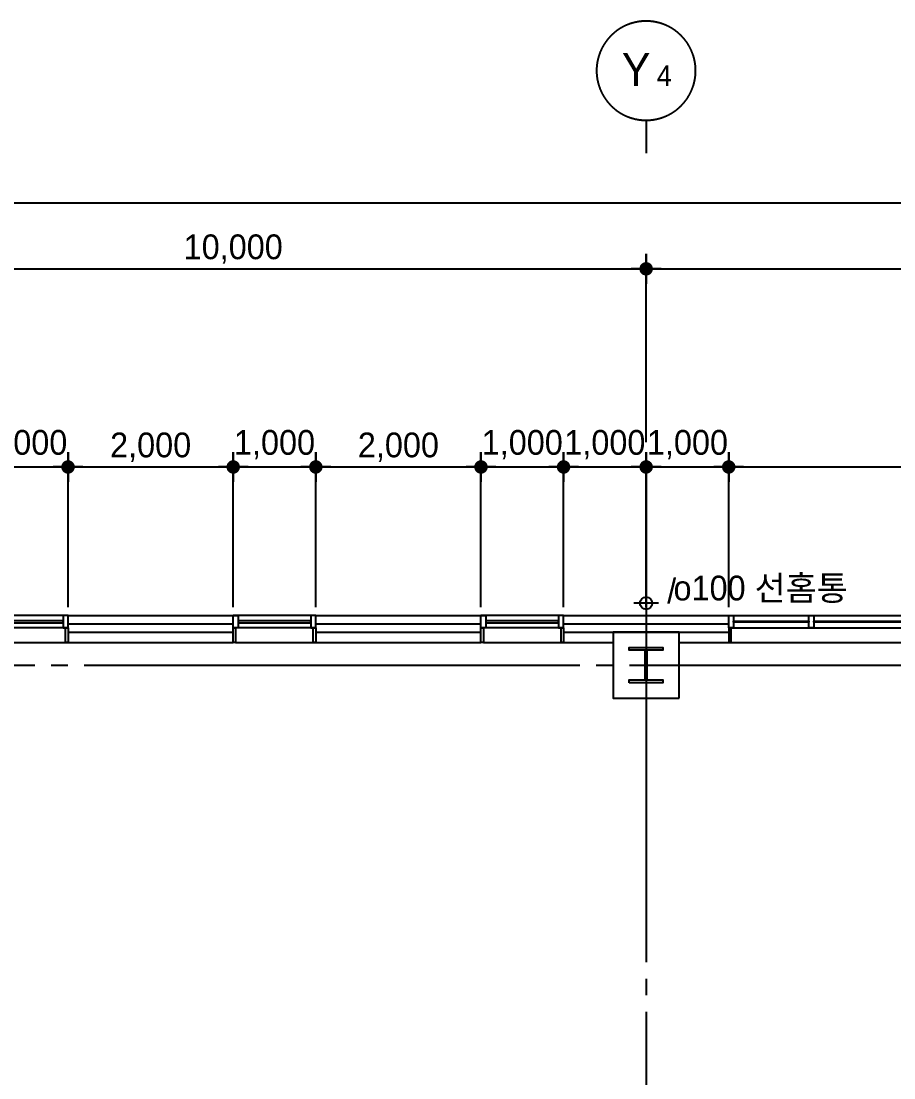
# Model space of a CAD drawing. Extents: x 14074245 to 14153635, y -1806033 to -1750552.
# Drawn here: x 14101972 to 14112540, y -1765129 to -1752329 of the extents above; entities that cross this region are included whole.
import ezdxf
from ezdxf.enums import TextEntityAlignment as Align

# ---------------------------------------------------------------- set-up
doc = ezdxf.new("R2010")
doc.units = 0
doc.header["$LTSCALE"] = 100
doc.header["$MEASUREMENT"] = 0
doc.header["$PDSIZE"] = -10
doc.linetypes.add('CEN', pattern=[66, 60, -2, 2, -2])
doc.layers.get('0').update_dxf_attribs({"linetype": 'CONTINUOUS'})
doc.layers.get('Defpoints').update_dxf_attribs({"linetype": 'CONTINUOUS'})
for name, color, linetype in [('0-내벽고정식', 7, 'CONTINUOUS'), ('AXIS', 7, 'CEN'), ('CEN', 1, 'CEN'), ('COL', 2, 'CONTINUOUS'), ('col2', 3, 'CONTINUOUS'), ('DIM', 7, 'CONTINUOUS'), ('TEXT1', 7, 'CONTINUOUS'), ('WALL-UNKNOWN', 3, 'CONTINUOUS'), ('WID', 4, 'CONTINUOUS'), ('WINE', 8, 'CONTINUOUS'), ('우수드레인', 8, 'CONTINUOUS')]:
    doc.layers.add(name, color=color, linetype=linetype)
doc.styles.add('HY울를도M', font='HYWULM.TTF')
doc.styles.add('굴림', font='H2HDRM.TTF')
doc.styles.add('돋음', font='Dotum.ttf', dxfattribs={"height": 3})
doc.dimstyles.new('DIM100', dxfattribs={"dimtxt": 300, "dimasz": 120, "dimexe": 1, "dimexo": 100, "dimgap": 60, "dimtad": 1, "dimdec": 4, "dimzin": 0, "dimdsep": 46, "dimlunit": 6, "dimtxsty": '굴림', "dimblk": 'DOTT', "dimcen": 0.09, "dimadec": 0, "dimazin": 0, "dimtfac": 1, "dimtdec": 4, "dimtofl": 0, "dimtmove": 2, "dimatfit": 2, "dimldrblk": 'DOTT', "dimfxl": 1, "dimtolj": 1, "dimtzin": 0, "dimarcsym": 0})
doc.dimstyles.new('DIM50', dxfattribs={"dimscale": 50, "dimtxt": 3, "dimasz": 1.2, "dimexe": 1, "dimexo": 1, "dimgap": 0.6, "dimtad": 1, "dimdec": 4, "dimzin": 0, "dimdsep": 46, "dimlunit": 6, "dimtxsty": '굴림', "dimblk": 'DOTT', "dimcen": 0.09, "dimadec": 0, "dimazin": 0, "dimtfac": 1, "dimtdec": 4, "dimtofl": 0, "dimtmove": 2, "dimatfit": 2, "dimldrblk": 'DOTT', "dimfxl": 1, "dimtolj": 1, "dimtzin": 0, "dimarcsym": 0})

# ---------------------------------------------------------------- blocks, each defined once
blk = doc.blocks.new('DOTT')
for p, q in [((0, 1.5), (0, -1.5)), ((-1.5, 0), (1.5, 0))]:
    blk.add_line(p, q)
at = {"color": 6, "const_width": 0.68}
blk.add_lwpolyline([(-0.34, 0, 1), (0.34, 0, 1)], format="xyb", close=True, dxfattribs=at)
blk = doc.blocks.new('*D22')
at = {"layer": 'Defpoints', "color": 0, "lineweight": -3}
for p in [(14149540, -1754529), (14089540, -1757729), (14149540, -1757729)]:
    blk.add_point(p, dxfattribs=at)
at = {"layer": 'DIM', "color": 7, "lineweight": -2}
for p, q in [((14089540, -1757429), (14089540, -1754429)), ((14149540, -1757429), (14149540, -1754429)), ((14089660, -1754529), (14149420, -1754529))]:
    blk.add_line(p, q, dxfattribs=at)
at = {"layer": 'DIM', "color": 7, "lineweight": -2, "xscale": 120, "yscale": 120, "zscale": 120, "rotation": 180}
blk.add_blockref('DOTT', (14089540, -1754529), dxfattribs=at)
at = {"layer": 'DIM', "color": 7, "lineweight": -2, "xscale": 120, "yscale": 120, "zscale": 120}
blk.add_blockref('DOTT', (14149540, -1754529), dxfattribs=at)
at = {"layer": 'DIM', "color": 3, "insert": (14119540, -1754290), "char_height": 300, "attachment_point": 5, "style": '굴림'}
blk.add_mtext('\\A1;60,000', dxfattribs=at)
blk = doc.blocks.new('*D24')
at = {"layer": 'Defpoints', "color": 0, "lineweight": -3}
for p in [(14109540, -1755329), (14099540, -1757729), (14109540, -1757729)]:
    blk.add_point(p, dxfattribs=at)
at = {"layer": 'DIM', "color": 7, "lineweight": -2}
for p, q in [((14099540, -1757429), (14099540, -1755229)), ((14109540, -1757429), (14109540, -1755229)), ((14099660, -1755329), (14109420, -1755329))]:
    blk.add_line(p, q, dxfattribs=at)
at = {"layer": 'DIM', "color": 7, "lineweight": -2, "xscale": 120, "yscale": 120, "zscale": 120, "rotation": 180}
blk.add_blockref('DOTT', (14099540, -1755329), dxfattribs=at)
at = {"layer": 'DIM', "color": 7, "lineweight": -2, "xscale": 120, "yscale": 120, "zscale": 120}
blk.add_blockref('DOTT', (14109540, -1755329), dxfattribs=at)
at = {"layer": 'DIM', "color": 3, "insert": (14104540, -1755090), "char_height": 300, "attachment_point": 5, "style": '굴림'}
blk.add_mtext('\\A1;10,000', dxfattribs=at)
blk = doc.blocks.new('*D25')
at = {"layer": 'Defpoints', "color": 0, "lineweight": -3}
for p in [(14119540, -1755329), (14109540, -1757729), (14119540, -1757729)]:
    blk.add_point(p, dxfattribs=at)
at = {"layer": 'DIM', "color": 7, "lineweight": -2}
for p, q in [((14109540, -1757429), (14109540, -1755229)), ((14119540, -1757429), (14119540, -1755229)), ((14109660, -1755329), (14119420, -1755329))]:
    blk.add_line(p, q, dxfattribs=at)
at = {"layer": 'DIM', "color": 7, "lineweight": -2, "xscale": 120, "yscale": 120, "zscale": 120, "rotation": 180}
blk.add_blockref('DOTT', (14109540, -1755329), dxfattribs=at)
at = {"layer": 'DIM', "color": 7, "lineweight": -2, "xscale": 120, "yscale": 120, "zscale": 120}
blk.add_blockref('DOTT', (14119540, -1755329), dxfattribs=at)
at = {"layer": 'DIM', "color": 3, "insert": (14114540, -1755090), "char_height": 300, "attachment_point": 5, "style": '굴림'}
blk.add_mtext('\\A1;10,000', dxfattribs=at)
blk = doc.blocks.new('aw-1000-325')
at = {"layer": 'WID', "color": 8}
for p, q in [((970, 325), (0, 325)), ((0, 150), (1000, 150)), ((0, 0), (1000, 0))]:
    blk.add_line(p, q, dxfattribs=at)
at = {"layer": 'WID'}
for points in [[(0, 325), (30, 325), (30, 150), (0, 150)], [(970, 325), (1000, 325), (1000, 150), (970, 150)], [(60, 150), (0, 150), (0, 0), (60, 0)], [(940, 150), (1000, 150), (1000, 0), (940, 0)], [(60, 63), (940, 63), (940, 87), (60, 87)]]:
    blk.add_lwpolyline(points, close=True, dxfattribs=at)
blk = doc.blocks.new('aw-8000-325')
at = {"layer": 'WID'}
for points in [[(0, 0), (60, 0), (60, -150), (0, -150)], [(970, 0), (1030, 0), (1030, -150), (970, -150)], [(2970, 0), (3030, 0), (3030, -150), (2970, -150)], [(4970, 0), (5030, 0), (5030, -150), (4970, -150)], [(6970, 0), (7030, 0), (7030, -150), (6970, -150)], [(7940, 0), (8000, 0), (8000, -150), (7940, -150)], [(970, -69), (970, -81), (60, -81), (60, -69)], [(2970, -69), (2970, -81), (1030, -81), (1030, -69)], [(4970, -69), (4970, -81), (3030, -81), (3030, -69)], [(6970, -69), (6970, -81), (5030, -81), (5030, -69)], [(7030, -69), (7030, -81), (7940, -81), (7940, -69)], [(0, -325), (30, -325), (30, -150), (0, -150)], [(7970, -325), (8000, -325), (8000, -150), (7970, -150)]]:
    blk.add_lwpolyline(points, close=True, dxfattribs=at)
at = {"layer": 'WINE'}
for p, q in [((0, 0), (8000, 0)), ((0, -150), (8000, -150)), ((0, -325), (8000, -325))]:
    blk.add_line(p, q, dxfattribs=at)
blk = doc.blocks.new('*D53')
at = {"layer": 'Defpoints', "color": 0, "lineweight": -3, "ltscale": 3}
for p in [(14118540, -1757729), (14110540, -1759529), (14118540, -1759529)]:
    blk.add_point(p, dxfattribs=at)
at = {"layer": 'DIM', "color": 7, "lineweight": -2, "ltscale": 3}
for p, q in [((14110540, -1759429), (14110540, -1757728)), ((14110660, -1757729), (14118420, -1757729)), ((14118540, -1759429), (14118540, -1757728))]:
    blk.add_line(p, q, dxfattribs=at)
at = {"layer": 'DIM', "color": 7, "lineweight": -2, "ltscale": 3, "xscale": 120, "yscale": 120, "zscale": 120, "rotation": 180}
blk.add_blockref('DOTT', (14110540, -1757729), dxfattribs=at)
at = {"layer": 'DIM', "color": 7, "lineweight": -2, "ltscale": 3, "xscale": 120, "yscale": 120, "zscale": 120}
blk.add_blockref('DOTT', (14118540, -1757729), dxfattribs=at)
at = {"layer": 'DIM', "color": 3, "ltscale": 3, "insert": (14114540, -1757490), "char_height": 300, "attachment_point": 5, "style": '굴림'}
blk.add_mtext('\\A1;8,000', dxfattribs=at)
blk = doc.blocks.new('*D54')
at = {"layer": 'Defpoints', "color": 0, "lineweight": -3, "ltscale": 3}
for p in [(14110540, -1757729), (14109540, -1759529), (14110540, -1759529)]:
    blk.add_point(p, dxfattribs=at)
at = {"layer": 'DIM', "color": 7, "lineweight": -2, "ltscale": 3}
for p, q in [((14109540, -1759429), (14109540, -1757728)), ((14109660, -1757729), (14110420, -1757729)), ((14110540, -1759429), (14110540, -1757728))]:
    blk.add_line(p, q, dxfattribs=at)
at = {"layer": 'DIM', "color": 7, "lineweight": -2, "ltscale": 3, "xscale": 120, "yscale": 120, "zscale": 120, "rotation": 180}
blk.add_blockref('DOTT', (14109540, -1757729), dxfattribs=at)
at = {"layer": 'DIM', "color": 7, "lineweight": -2, "ltscale": 3, "xscale": 120, "yscale": 120, "zscale": 120}
blk.add_blockref('DOTT', (14110540, -1757729), dxfattribs=at)
at = {"layer": 'DIM', "color": 3, "ltscale": 3, "insert": (14110040, -1757459), "char_height": 300, "attachment_point": 5, "style": '굴림'}
blk.add_mtext('\\A1;1,000', dxfattribs=at)
blk = doc.blocks.new('*D81')
at = {"layer": 'Defpoints', "color": 0, "lineweight": -3, "ltscale": 3}
for p in [(14102540, -1757729), (14101540, -1759529), (14102540, -1759529)]:
    blk.add_point(p, dxfattribs=at)
at = {"layer": 'DIM', "color": 7, "lineweight": -2, "ltscale": 3}
for p, q in [((14101540, -1759429), (14101540, -1757728)), ((14101660, -1757729), (14102420, -1757729)), ((14102540, -1759429), (14102540, -1757728))]:
    blk.add_line(p, q, dxfattribs=at)
at = {"layer": 'DIM', "color": 7, "lineweight": -2, "ltscale": 3, "xscale": 120, "yscale": 120, "zscale": 120, "rotation": 180}
blk.add_blockref('DOTT', (14101540, -1757729), dxfattribs=at)
at = {"layer": 'DIM', "color": 7, "lineweight": -2, "ltscale": 3, "xscale": 120, "yscale": 120, "zscale": 120}
blk.add_blockref('DOTT', (14102540, -1757729), dxfattribs=at)
at = {"layer": 'DIM', "color": 3, "ltscale": 3, "insert": (14102040, -1757459), "char_height": 300, "attachment_point": 5, "style": '굴림'}
blk.add_mtext('\\A1;1,000', dxfattribs=at)
blk = doc.blocks.new('*D82')
at = {"layer": 'Defpoints', "color": 0, "lineweight": -3, "ltscale": 3}
for p in [(14105540, -1757729), (14104540, -1759529), (14105540, -1759529)]:
    blk.add_point(p, dxfattribs=at)
at = {"layer": 'DIM', "color": 7, "lineweight": -2, "ltscale": 3}
for p, q in [((14104540, -1759429), (14104540, -1757728)), ((14104660, -1757729), (14105420, -1757729)), ((14105540, -1759429), (14105540, -1757728))]:
    blk.add_line(p, q, dxfattribs=at)
at = {"layer": 'DIM', "color": 7, "lineweight": -2, "ltscale": 3, "xscale": 120, "yscale": 120, "zscale": 120, "rotation": 180}
blk.add_blockref('DOTT', (14104540, -1757729), dxfattribs=at)
at = {"layer": 'DIM', "color": 7, "lineweight": -2, "ltscale": 3, "xscale": 120, "yscale": 120, "zscale": 120}
blk.add_blockref('DOTT', (14105540, -1757729), dxfattribs=at)
at = {"layer": 'DIM', "color": 3, "ltscale": 3, "insert": (14105040, -1757459), "char_height": 300, "attachment_point": 5, "style": '굴림'}
blk.add_mtext('\\A1;1,000', dxfattribs=at)
blk = doc.blocks.new('*D83')
at = {"layer": 'Defpoints', "color": 0, "lineweight": -3, "ltscale": 3}
for p in [(14107540, -1757729), (14105540, -1759529), (14107540, -1759529)]:
    blk.add_point(p, dxfattribs=at)
at = {"layer": 'DIM', "color": 7, "lineweight": -2, "ltscale": 3}
for p, q in [((14105540, -1759429), (14105540, -1757728)), ((14105660, -1757729), (14107420, -1757729)), ((14107540, -1759429), (14107540, -1757728))]:
    blk.add_line(p, q, dxfattribs=at)
at = {"layer": 'DIM', "color": 7, "lineweight": -2, "ltscale": 3, "xscale": 120, "yscale": 120, "zscale": 120, "rotation": 180}
blk.add_blockref('DOTT', (14105540, -1757729), dxfattribs=at)
at = {"layer": 'DIM', "color": 7, "lineweight": -2, "ltscale": 3, "xscale": 120, "yscale": 120, "zscale": 120}
blk.add_blockref('DOTT', (14107540, -1757729), dxfattribs=at)
at = {"layer": 'DIM', "color": 3, "ltscale": 3, "insert": (14106540, -1757490), "char_height": 300, "attachment_point": 5, "style": '굴림'}
blk.add_mtext('\\A1;2,000', dxfattribs=at)
blk = doc.blocks.new('*D84')
at = {"layer": 'Defpoints', "color": 0, "lineweight": -3, "ltscale": 3}
for p in [(14104540, -1757729), (14102540, -1759529), (14104540, -1759529)]:
    blk.add_point(p, dxfattribs=at)
at = {"layer": 'DIM', "color": 7, "lineweight": -2, "ltscale": 3}
for p, q in [((14102540, -1759429), (14102540, -1757728)), ((14102660, -1757729), (14104420, -1757729)), ((14104540, -1759429), (14104540, -1757728))]:
    blk.add_line(p, q, dxfattribs=at)
at = {"layer": 'DIM', "color": 7, "lineweight": -2, "ltscale": 3, "xscale": 120, "yscale": 120, "zscale": 120, "rotation": 180}
blk.add_blockref('DOTT', (14102540, -1757729), dxfattribs=at)
at = {"layer": 'DIM', "color": 7, "lineweight": -2, "ltscale": 3, "xscale": 120, "yscale": 120, "zscale": 120}
blk.add_blockref('DOTT', (14104540, -1757729), dxfattribs=at)
at = {"layer": 'DIM', "color": 3, "ltscale": 3, "insert": (14103540, -1757490), "char_height": 300, "attachment_point": 5, "style": '굴림'}
blk.add_mtext('\\A1;2,000', dxfattribs=at)
blk = doc.blocks.new('*D85')
at = {"layer": 'Defpoints', "color": 0, "lineweight": -3, "ltscale": 3}
for p in [(14108540, -1757729), (14107540, -1759529), (14108540, -1759529)]:
    blk.add_point(p, dxfattribs=at)
at = {"layer": 'DIM', "color": 7, "lineweight": -2, "ltscale": 3}
for p, q in [((14107540, -1759429), (14107540, -1757728)), ((14107660, -1757729), (14108420, -1757729)), ((14108540, -1759429), (14108540, -1757728))]:
    blk.add_line(p, q, dxfattribs=at)
at = {"layer": 'DIM', "color": 7, "lineweight": -2, "ltscale": 3, "xscale": 120, "yscale": 120, "zscale": 120, "rotation": 180}
blk.add_blockref('DOTT', (14107540, -1757729), dxfattribs=at)
at = {"layer": 'DIM', "color": 7, "lineweight": -2, "ltscale": 3, "xscale": 120, "yscale": 120, "zscale": 120}
blk.add_blockref('DOTT', (14108540, -1757729), dxfattribs=at)
at = {"layer": 'DIM', "color": 3, "ltscale": 3, "insert": (14108040, -1757459), "char_height": 300, "attachment_point": 5, "style": '굴림'}
blk.add_mtext('\\A1;1,000', dxfattribs=at)
blk = doc.blocks.new('*D87')
at = {"layer": 'Defpoints', "color": 0, "lineweight": -3, "ltscale": 3}
for p in [(14109540, -1757729), (14108540, -1759529), (14109540, -1759529)]:
    blk.add_point(p, dxfattribs=at)
at = {"layer": 'DIM', "color": 7, "lineweight": -2, "ltscale": 3}
for p, q in [((14108540, -1759429), (14108540, -1757728)), ((14108660, -1757729), (14109420, -1757729)), ((14109540, -1759429), (14109540, -1757728))]:
    blk.add_line(p, q, dxfattribs=at)
at = {"layer": 'DIM', "color": 7, "lineweight": -2, "ltscale": 3, "xscale": 120, "yscale": 120, "zscale": 120, "rotation": 180}
blk.add_blockref('DOTT', (14108540, -1757729), dxfattribs=at)
at = {"layer": 'DIM', "color": 7, "lineweight": -2, "ltscale": 3, "xscale": 120, "yscale": 120, "zscale": 120}
blk.add_blockref('DOTT', (14109540, -1757729), dxfattribs=at)
at = {"layer": 'DIM', "color": 3, "ltscale": 3, "insert": (14109040, -1757459), "char_height": 300, "attachment_point": 5, "style": '굴림'}
blk.add_mtext('\\A1;1,000', dxfattribs=at)
blk = doc.blocks.new('BOMBOM_S')
at = {"color": 7}
blk.add_line((0, 0.4), (0, 0), dxfattribs=at)
blk.add_lwpolyline([(-0.6, 1, 1), (0.6, 1, 1), (-0.6, 1, 1)], format="xyb", dxfattribs=at)
at = {"color": 1, "style": '돋음'}
for tag, p, height in [('X', (-0.295, 0.816), 0.4), ('N', (0.129, 0.816), 0.25)]:
    blk.add_attdef(tag, p, '', height=height, dxfattribs=at)

msp = doc.modelspace()

# ---------------------------------------------------------------- linework, layer by layer
at = {"layer": '0-내벽고정식'}
for p, q in [((14102539.53432, -1759853.57588), (14104539.53432, -1759853.57588)), ((14105539.53432, -1759853.57588), (14107539.53432, -1759853.57588)), ((14108539.53432, -1759853.57588), (14109139.53432, -1759853.57588)), ((14109939.53432, -1759853.57588), (14110539.53432, -1759853.57588))]:
    msp.add_line(p, q, dxfattribs=at)
at = {"layer": 'CEN', "linetype": 'CEN'}
for p, q in [((14109539.53432, -1757728.57588), (14109539.53432, -1797628.57588)), ((14076336.53432, -1760128.57588), (14151139.53432, -1760128.57588))]:
    msp.add_line(p, q, dxfattribs=at)
at = {"layer": 'COL'}
msp.add_lwpolyline([(14109939.53432, -1760528.57588), (14109939.53432, -1759728.57588), (14109139.53432, -1759728.57588), (14109139.53432, -1760528.57588)], close=True, dxfattribs=at)
at = {"layer": 'col2'}
msp.add_lwpolyline([(14109336.03432, -1760342.57588), (14109336.03432, -1760307.57588), (14109529.53432, -1760307.57588), (14109529.53432, -1759949.57588), (14109336.03432, -1759949.57588), (14109336.03432, -1759914.57588), (14109743.03432, -1759914.57588), (14109743.03432, -1759949.57588), (14109549.53432, -1759949.57588), (14109549.53432, -1760307.57588), (14109743.03432, -1760307.57588), (14109743.03432, -1760342.57588)], close=True, dxfattribs=at)
at = {"layer": 'WALL-UNKNOWN', "color": 4}
for p, q in [((14102539.53432, -1759528.57588), (14104539.53432, -1759528.57588)), ((14105539.53432, -1759528.57588), (14107539.53432, -1759528.57588)), ((14108539.53432, -1759528.57588), (14110539.53432, -1759528.57588)), ((14102539.53432, -1759628.57588), (14104539.53432, -1759628.57588)), ((14102539.53432, -1759728.57588), (14104539.53432, -1759728.57588)), ((14105539.53432, -1759628.57588), (14107539.53432, -1759628.57588)), ((14105539.53432, -1759728.57588), (14107539.53432, -1759728.57588)), ((14108539.53432, -1759628.57588), (14110539.53432, -1759628.57588)), ((14108539.53432, -1759728.57588), (14110539.53432, -1759728.57588))]:
    msp.add_line(p, q, dxfattribs=at)
at = {"layer": '우수드레인', "color": 1, "ltscale": 2}
for p, q in [((14109539.53432, -1759228.57588), (14109539.53432, -1759528.57588)), ((14109539.53432, -1759278.57588), (14109539.53432, -1759478.57588)), ((14109689.53432, -1759378.57588), (14109389.53432, -1759378.57588)), ((14109639.53432, -1759378.57588), (14109439.53432, -1759378.57588))]:
    msp.add_line(p, q, dxfattribs=at)
at = {"layer": '우수드레인', "color": 7, "ltscale": 2}
msp.add_circle((14109539.53432, -1759378.57588), 75, dxfattribs=at)

# ---------------------------------------------------------------- block references
at = {"layer": 'AXIS', "xscale": 1000, "yscale": 1000, "zscale": 1000}
msp.add_blockref('BOMBOM_S', (14109539.53432, -1753928.57588), dxfattribs=at).add_auto_attribs({'X': 'Y', 'N': '4'})
at = {"layer": 'WID', "rotation": 180}
for p in [(14102539.53432, -1759528.57588), (14105539.53432, -1759528.57588), (14108539.53432, -1759528.57588)]:
    msp.add_blockref('aw-1000-325', p, dxfattribs=at)
at = {"layer": 'WID'}
msp.add_blockref('aw-8000-325', (14110539.53432, -1759528.57588), dxfattribs=at)

# ---------------------------------------------------------------- texts
at = {"layer": 'TEXT1', "style": 'HY울를도M'}
for s, p in [('/', (14109849.13136, -1759226.14039)), ('o100 선홈통', (14110927.13136, -1759189.14039))]:
    msp.add_text(s, height=300, dxfattribs=at).set_placement(p, align=Align.MIDDLE)

# ---------------------------------------------------------------- dimensions: what is measured, and where the dimension line sits
at = {"layer": 'DIM'}
for base, p1, p2, picture, middle in [((14149539.5343161393, -1754528.575879273), (14089539.5343161393, -1757728.575879273), (14149539.5343161393, -1757728.575879273), '*D22', (14119539.5343161393, -1754289.5376548581)), ((14109539.53432, -1755328.57588), (14099539.53432, -1757728.57588), (14109539.53432, -1757728.57588), '*D24', (14104539.53432, -1755089.90757)), ((14119539.53432, -1755328.57588), (14109539.53432, -1757728.57588), (14119539.53432, -1757728.57588), '*D25', (14114539.53432, -1755089.90757))]:
    dim = msp.add_linear_dim(base=base, p1=p1, p2=p2, dimstyle='DIM50', override={"dimscale": 100, "dimexo": 3}, dxfattribs=at)
    dim.commit()
    dim.dimension.update_dxf_attribs({"geometry": picture, "text_midpoint": middle})
at = {"layer": 'DIM', "ltscale": 3}
for base, p1, p2, picture, middle in [((14102539.53432, -1757728.57588), (14101539.53432, -1759528.57588), (14102539.53432, -1759528.57588), '*D81', (14102039.53432, -1757458.90757)), ((14104539.53432, -1757728.57588), (14102539.53432, -1759528.57588), (14104539.53432, -1759528.57588), '*D84', (14103539.53432, -1757489.53765)), ((14105539.53432, -1757728.57588), (14104539.53432, -1759528.57588), (14105539.53432, -1759528.57588), '*D82', (14105039.53432, -1757458.90757)), ((14107539.53432, -1757728.57588), (14105539.53432, -1759528.57588), (14107539.53432, -1759528.57588), '*D83', (14106539.53432, -1757489.53765)), ((14108539.53432, -1757728.57588), (14107539.53432, -1759528.57588), (14108539.53432, -1759528.57588), '*D85', (14108039.53432, -1757458.90757)), ((14109539.53432, -1757728.57588), (14108539.53432, -1759528.57588), (14109539.53432, -1759528.57588), '*D87', (14109039.53432, -1757458.90757)), ((14110539.53432, -1757728.57588), (14109539.53432, -1759528.57588), (14110539.53432, -1759528.57588), '*D54', (14110039.53432, -1757458.90757)), ((14118539.53432, -1757728.57588), (14110539.53432, -1759528.57588), (14118539.53432, -1759528.57588), '*D53', (14114539.53432, -1757489.90757))]:
    dim = msp.add_linear_dim(base=base, p1=p1, p2=p2, dimstyle='DIM100', dxfattribs=at)
    dim.commit()
    dim.dimension.update_dxf_attribs({"geometry": picture, "text_midpoint": middle})

doc.saveas('drawing.dxf')
